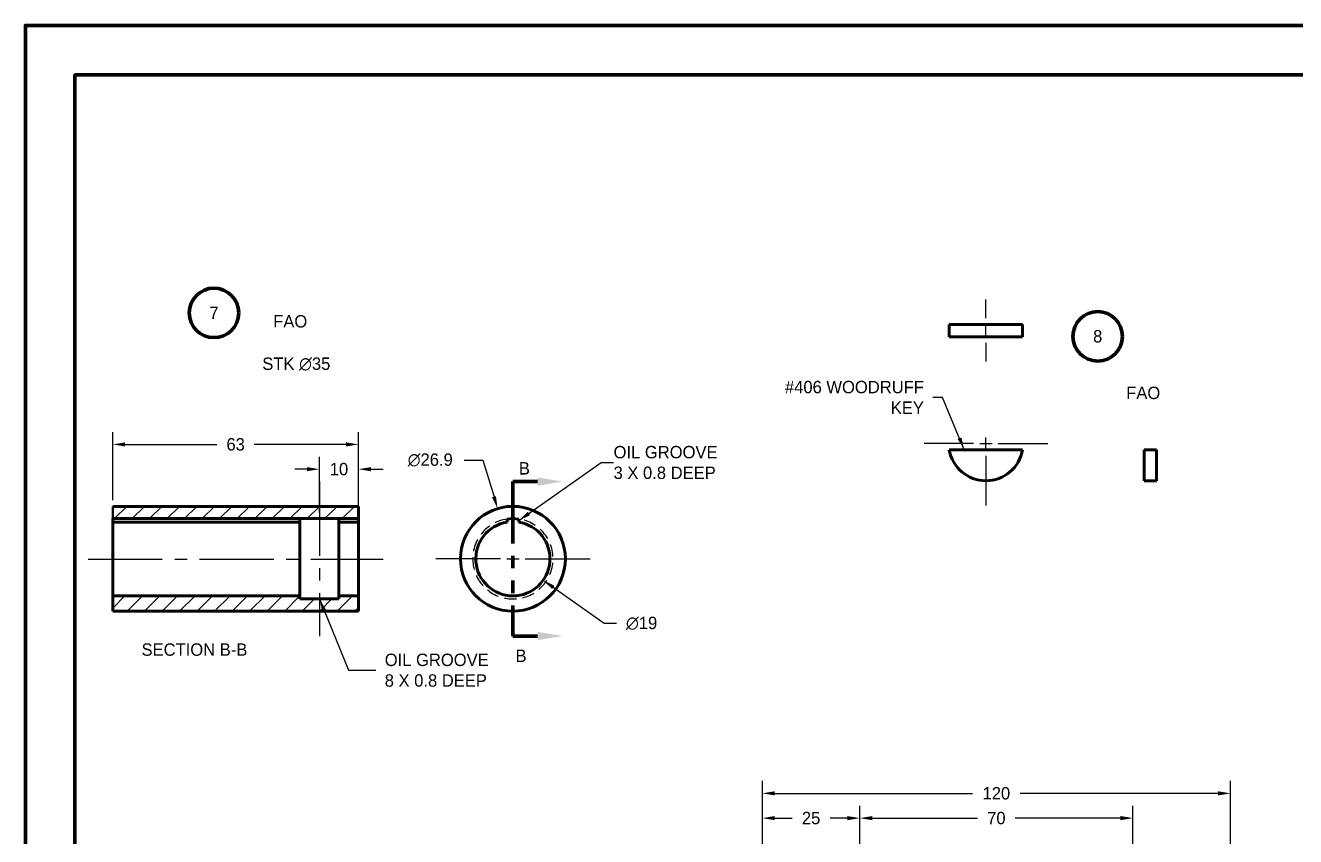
# Model space of a CAD drawing. Header units: millimetres. Extents: x -51 to 863, y 13 to 623.
# Drawn here: x -51.1 to 274.6, y 414.6 to 622.6 of the extents above; entities that cross this region are included whole.
import ezdxf

# ---------------------------------------------------------------- set-up
doc = ezdxf.new("R2010")
doc.units = ezdxf.units.MM
doc.header["$LTSCALE"] = 25.4
for name, pattern in [('CENTER2', [1.125, 0.75, -0.125, 0.125, -0.125]), ('HIDDEN2', [0.1875, 0.125, -0.0625]), ('PHANTOM2', [1.25, 0.625, -0.125, 0.125, -0.125, 0.125, -0.125])]:
    doc.linetypes.add(name, pattern=pattern)
for name, color, linetype, lineweight in [('BORDER', 6, 'Continuous', 80), ('CENTER', 2, 'CENTER2', 30), ('CUTTING_PLANE', 3, 'PHANTOM2', 80), ('DIMENSION', 4, 'Continuous', 30), ('HIDDEN', 1, 'HIDDEN2', 30), ('OBJECT', 7, 'Continuous', 60), ('Visible (ANSI)', 7, 'Continuous', 50)]:
    doc.layers.add(name, color=color, linetype=linetype, lineweight=lineweight)
doc.styles.add('GDT', font='gdt.shx')
doc.styles.add('Label Text (ANSI)', font='TAHOMA.TTF')
doc.styles.get("Standard").update_dxf_attribs({"font": 'TAHOMA.TTF'})
doc.dimstyles.new('ANSI', dxfattribs={"dimscale": 25.4, "dimtxt": 0.125, "dimasz": 0.125, "dimexe": 0.125, "dimexo": 0.0625, "dimgap": 0.09, "dimtad": 0, "dimtih": 1, "dimtoh": 1, "dimdec": 0, "dimzin": 0, "dimdsep": 46, "dimtxsty": 'GDT', "dimcen": 0, "dimadec": 0, "dimazin": 0, "dimtfac": 1, "dimtdec": 0, "dimtofl": 0, "dimtmove": 0, "dimatfit": 3, "dimfxl": 1, "dimtolj": 1, "dimtzin": 0, "dimarcsym": 0})

# ---------------------------------------------------------------- blocks, each defined once
blk = doc.blocks.new('*D20')
at = {"layer": 'Defpoints', "color": 0, "transparency": 16777216}
for p in [(162.85, 419.35), (137.85, 409.82), (162.85, 409.82)]:
    blk.add_point(p, dxfattribs=at)
at = {"layer": 'DIMENSION', "color": 0, "lineweight": -2, "transparency": 16777216}
for p, q in [((137.85, 411.41), (137.85, 422.52)), ((162.85, 411.41), (162.85, 422.52)), ((141.02, 419.35), (145.49, 419.35)), ((159.67, 419.35), (155.2, 419.35))]:
    blk.add_line(p, q, dxfattribs=at)
at = {"layer": 'DIMENSION', "color": 0, "transparency": 16777216}
for points in [[(141.02, 419.88), (141.02, 418.82), (137.85, 419.35)], [(159.67, 419.88), (159.67, 418.82), (162.85, 419.35)]]:
    blk.add_solid(points, dxfattribs=at)
at = {"layer": 'DIMENSION', "color": 0, "transparency": 16777216, "insert": (150.35, 419.35), "char_height": 3.175, "attachment_point": 5, "style": 'GDT'}
blk.add_mtext('\\A1;25', dxfattribs=at)
blk = doc.blocks.new('*D22')
at = {"layer": 'Defpoints', "color": 0, "transparency": 16777216}
for p in [(232.85, 419.35), (162.85, 409.82), (232.85, 409.82)]:
    blk.add_point(p, dxfattribs=at)
at = {"layer": 'DIMENSION', "color": 0, "lineweight": -2, "transparency": 16777216}
for p, q in [((162.85, 411.41), (162.85, 422.52)), ((232.85, 411.41), (232.85, 422.52)), ((166.02, 419.35), (192.99, 419.35)), ((229.67, 419.35), (202.7, 419.35))]:
    blk.add_line(p, q, dxfattribs=at)
at = {"layer": 'DIMENSION', "color": 0, "transparency": 16777216}
for points in [[(166.02, 419.88), (166.02, 418.82), (162.85, 419.35)], [(229.67, 419.88), (229.67, 418.82), (232.85, 419.35)]]:
    blk.add_solid(points, dxfattribs=at)
at = {"layer": 'DIMENSION', "color": 0, "transparency": 16777216, "insert": (197.85, 419.35), "char_height": 3.175, "attachment_point": 5, "style": 'GDT'}
blk.add_mtext('\\A1;70', dxfattribs=at)
blk = doc.blocks.new('*D23')
at = {"layer": 'Defpoints', "color": 0, "transparency": 16777216}
for p in [(257.85, 425.7), (137.85, 409.82), (257.85, 409.82)]:
    blk.add_point(p, dxfattribs=at)
at = {"layer": 'DIMENSION', "color": 0, "lineweight": -2, "transparency": 16777216}
for p, q in [((137.85, 411.41), (137.85, 428.87)), ((257.85, 411.41), (257.85, 428.87)), ((141.02, 425.7), (191.71, 425.7)), ((254.67, 425.7), (203.99, 425.7))]:
    blk.add_line(p, q, dxfattribs=at)
at = {"layer": 'DIMENSION', "color": 0, "transparency": 16777216}
for points in [[(141.02, 426.23), (141.02, 425.17), (137.85, 425.7)], [(254.67, 426.23), (254.67, 425.17), (257.85, 425.7)]]:
    blk.add_solid(points, dxfattribs=at)
at = {"layer": 'DIMENSION', "color": 0, "transparency": 16777216, "insert": (197.85, 425.7), "char_height": 3.175, "attachment_point": 5, "style": 'GDT'}
blk.add_mtext('\\A1;120', dxfattribs=at)
blk = doc.blocks.new('*D39')
at = {"layer": 'Defpoints', "color": 0, "transparency": 16777216}
for p in [(34.3, 508.82), (24.3, 496.14), (34.3, 496.14)]:
    blk.add_point(p, dxfattribs=at)
at = {"layer": 'DIMENSION', "color": 0, "lineweight": -2, "transparency": 16777216}
for p, q in [((24.3, 497.73), (24.3, 511.99)), ((34.3, 497.73), (34.3, 511.99)), ((21.12, 508.82), (17.95, 508.82)), ((37.47, 508.82), (40.65, 508.82))]:
    blk.add_line(p, q, dxfattribs=at)
at = {"layer": 'DIMENSION', "color": 0, "transparency": 16777216}
for points in [[(21.12, 509.34), (21.12, 508.29), (24.3, 508.82)], [(37.47, 509.34), (37.47, 508.29), (34.3, 508.82)]]:
    blk.add_solid(points, dxfattribs=at)
at = {"layer": 'DIMENSION', "color": 0, "transparency": 16777216, "insert": (29.3, 508.82), "char_height": 3.175, "attachment_point": 5, "style": 'GDT'}
blk.add_mtext('\\A1;10', dxfattribs=at)
blk = doc.blocks.new('*D40')
at = {"layer": 'Defpoints', "color": 0, "transparency": 16777216}
for p in [(69.97, 498.71), (77.81, 472.97)]:
    blk.add_point(p, dxfattribs=at)
at = {"layer": 'DIMENSION', "color": 0, "lineweight": -2, "transparency": 16777216}
for p, q in [((61.41, 511.17), (66.18, 511.17)), ((66.18, 511.17), (69.05, 501.74))]:
    blk.add_line(p, q, dxfattribs=at)
at = {"layer": 'DIMENSION', "color": 0, "transparency": 16777216}
blk.add_solid([(69.55, 501.9), (68.54, 501.59), (69.97, 498.71)], dxfattribs=at)
at = {"layer": 'DIMENSION', "color": 0, "transparency": 16777216, "insert": (52.7, 511.17), "char_height": 3.175, "attachment_point": 5, "style": 'GDT'}
blk.add_mtext('\\A1;∅26.9', dxfattribs=at)
blk = doc.blocks.new('*D41')
at = {"layer": 'Defpoints', "color": 0, "transparency": 16777216}
for p in [(34.3, 515.17), (-28.7, 499.29), (34.3, 499.29)]:
    blk.add_point(p, dxfattribs=at)
at = {"layer": 'DIMENSION', "color": 0, "lineweight": -2, "transparency": 16777216}
for p, q in [((-28.7, 500.88), (-28.7, 518.34)), ((34.3, 500.88), (34.3, 518.34)), ((-25.53, 515.17), (-1.98, 515.17)), ((31.12, 515.17), (7.58, 515.17))]:
    blk.add_line(p, q, dxfattribs=at)
at = {"layer": 'DIMENSION', "color": 0, "transparency": 16777216}
for points in [[(-25.53, 515.69), (-25.53, 514.64), (-28.7, 515.17)], [(31.12, 515.69), (31.12, 514.64), (34.3, 515.17)]]:
    blk.add_solid(points, dxfattribs=at)
at = {"layer": 'DIMENSION', "color": 0, "transparency": 16777216, "insert": (2.8, 515.17), "char_height": 3.175, "attachment_point": 5, "style": 'GDT'}
blk.add_mtext('\\A1;63', dxfattribs=at)
blk = doc.blocks.new('*D42')
at = {"layer": 'Defpoints', "color": 0, "transparency": 16777216}
for p in [(66.14, 491.33), (81.65, 480.35)]:
    blk.add_point(p, dxfattribs=at)
at = {"layer": 'DIMENSION', "color": 0, "lineweight": -2, "transparency": 16777216}
for p, q in [((97.27, 469.29), (84.24, 478.52)), ((100.44, 469.29), (97.27, 469.29))]:
    blk.add_line(p, q, dxfattribs=at)
at = {"layer": 'DIMENSION', "color": 0, "transparency": 16777216}
blk.add_solid([(84.54, 478.95), (83.93, 478.09), (81.65, 480.35)], dxfattribs=at)
at = {"layer": 'DIMENSION', "color": 0, "transparency": 16777216, "insert": (106.89, 469.29), "char_height": 3.175, "attachment_point": 5, "style": 'GDT'}
blk.add_mtext('\\A1;∅19', dxfattribs=at)

msp = doc.modelspace()

# ---------------------------------------------------------------- hatches: boundary and pattern name
at = {"layer": 'DIMENSION'}
h = msp.add_hatch(dxfattribs=at)
h.set_pattern_fill('ANSI31')
h.set_pattern_definition([(45, (-89.959, 21.3146), (-2.245064, 2.245064), [])])
h.paths.add_polyline_path([(34.3, 499.29), (-28.7, 499.29), (-28.7, 496.13), (19.3, 496.13), (19.3, 496.14), (29.3, 496.14), (29.3, 496.13), (34.3, 496.13)])
h.paths.add_polyline_path([(34.3, 476.34), (29.3, 476.34), (29.3, 475.54), (19.3, 475.54), (19.3, 476.34), (-28.7, 476.34), (-28.7, 472.39), (34.3, 472.39)])

# ---------------------------------------------------------------- linework, layer by layer
at = {"layer": 'BORDER', "color": 7}
for points in [[(-51.1, 13), (863.3, 13), (863.3, 622.6), (-51.1, 622.6)], [(-38.4, 25.7), (850.6, 25.7), (850.6, 609.9), (-38.4, 609.9)]]:
    msp.add_lwpolyline(points, close=True, dxfattribs=at)
for centre in [(-2.75, 548.89), (223.83, 542.87)]:
    msp.add_circle(centre, 6.35, dxfattribs=at)
at = {"layer": 'CENTER', "color": 7}
for p, q in [((195.17, 547.53), (195.17, 552.29)), ((195.17, 542.77), (195.17, 545.94)), ((195.17, 541.18), (195.17, 536.42)), ((192, 515.39), (179.3, 515.39)), ((193.58, 515.39), (196.76, 515.39)), ((195.17, 513.81), (195.17, 516.98)), ((198.35, 515.39), (211.05, 515.39)), ((195.17, 512.22), (195.17, 499.52)), ((24.3, 505.64), (24.3, 466.04)), ((-35.05, 485.78), (40.65, 485.78)), ((70.72, 485.84), (54.09, 485.84)), ((72.31, 485.84), (75.48, 485.84)), ((77.07, 485.84), (93.69, 485.84))]:
    msp.add_line(p, q, dxfattribs=at)
at = {"layer": 'CUTTING_PLANE', "color": 7}
msp.add_line((73.89, 505.64), (73.89, 466.04), dxfattribs=at)
for points in [[(80.24, 505.64), (73.89, 505.64)], [(80.24, 466.04), (73.89, 466.04)]]:
    msp.add_lwpolyline(points, dxfattribs=at)
for points in [[(80.24, 506.7), (86.59, 505.64), (80.24, 504.58)], [(80.24, 464.98), (86.59, 466.04), (80.24, 467.1)]]:
    msp.add_solid(points, dxfattribs=at)
at = {"layer": 'HIDDEN', "color": 7}
msp.add_arc((73.89, 485.84), 10.3, 98.3738, 81.6262, dxfattribs=at)
at = {"layer": 'OBJECT', "color": 7}
for p, q in [((204.56, 545.94), (185.78, 545.94)), ((185.78, 545.94), (185.78, 542.77)), ((204.56, 545.94), (204.56, 542.77)), ((185.78, 542.77), (204.56, 542.77)), ((185.78, 513.82), (204.56, 513.82)), ((238.94, 513.82), (235.77, 513.82)), ((235.77, 505.87), (235.77, 513.82)), ((238.94, 513.82), (238.94, 505.87)), ((238.94, 505.87), (235.77, 505.87)), ((34.3, 499.29), (-28.7, 499.29)), ((34.3, 496.13), (34.3, 499.29)), ((-28.7, 496.13), (19.3, 496.13)), ((-28.7, 496.02), (-28.7, 496.13)), ((-28.7, 495.22), (-28.7, 496.02)), ((19.3, 495.22), (-28.7, 495.22)), ((-28.7, 476.34), (-28.7, 495.22)), ((19.3, 496.13), (19.3, 496.14)), ((19.3, 496.14), (29.3, 496.14)), ((19.3, 496.13), (19.3, 496.02)), ((19.3, 496.02), (19.3, 495.22)), ((19.3, 476.34), (19.3, 495.22)), ((29.3, 496.14), (29.3, 496.13)), ((29.3, 496.13), (34.3, 496.13)), ((29.3, 496.02), (29.3, 496.13)), ((29.3, 495.22), (29.3, 496.02)), ((34.3, 495.22), (29.3, 495.22)), ((29.3, 495.22), (29.3, 476.34)), ((34.3, 496.13), (34.3, 496.02)), ((34.3, 496.02), (34.3, 495.22)), ((34.3, 495.22), (34.3, 476.34)), ((72.39, 495.22), (72.39, 496.03)), ((75.39, 496.03), (75.39, 495.22)), ((19.3, 476.34), (-28.7, 476.34)), ((-28.7, 476.34), (-28.7, 472.39)), ((19.3, 475.54), (19.3, 476.34)), ((29.3, 475.54), (19.3, 475.54)), ((34.3, 476.34), (29.3, 476.34)), ((29.3, 476.34), (29.3, 475.54)), ((34.3, 472.39), (34.3, 476.34)), ((-28.7, 472.39), (34.3, 472.39))]:
    msp.add_line(p, q, dxfattribs=at)
msp.add_circle((73.89, 485.84), 13.45, dxfattribs=at)
for centre, radius, start, end in [((195.17, 515.39), 9.53, 189.5166, 350.4834), ((73.89, 485.84), 9.5, 99.0847, 80.9153), ((73.89, 485.84), 10.3, 81.6262, 98.3738)]:
    msp.add_arc(centre, radius, start, end, dxfattribs=at)
at = {"layer": 'Visible (ANSI)', "color": 7}
msp.add_line((-28.7, 499.29), (-28.7, 496.13), dxfattribs=at)

# ---------------------------------------------------------------- texts
at = {"layer": 'DIMENSION', "color": 7, "char_height": 3.175}
for s, width, insert, attachment_point in [('{\\Fgdt|c0;7}', 6.9999, (-2.75, 548.89), 5), ('{\\Fgdt|c0;FAO}', 8.9203, (12.44, 548.32), 1), ('{\\Fgdt|c0;8}', 6.9999, (223.83, 542.87), 5), ('{\\Fgdt|c0;FAO}', 8.9203, (231.14, 529.97), 1)]:
    msp.add_mtext_dynamic_manual_height_columns(s, width=width, gutter_width=1, heights=[0], dxfattribs=dict(at, insert=insert, attachment_point=attachment_point))
for s, insert, attachment_point, style in [('STK n35', (18.36, 535.76), 5, 'GDT'), ('\\A1;#406 WOODRUFF\\PKEY', (179.27, 527.23), 6, 'GDT'), ('\\A1;OIL GROOVE\\P3 X 0.8 DEEP', (99.7, 510.52), 4, 'GDT'), ('{\\Fgdt|c0;B}', (76.84, 509.04), 5, 'Label Text (ANSI)'), ('{\\Fgdt|c0;SECTION B-B}', (-7.76, 462.54), 5, 'Label Text (ANSI)'), ('{\\Fgdt|c0;B}', (75.99, 460.97), 5, 'Label Text (ANSI)'), ('\\A1;OIL GROOVE\\P8 X 0.8 DEEP', (41.03, 457.26), 4, 'GDT')]:
    msp.add_mtext(s, dxfattribs=dict(at, insert=insert, attachment_point=attachment_point, style=style))

# ---------------------------------------------------------------- dimensions: what is measured, and where the dimension line sits
at = {"layer": 'DIMENSION', "color": 7}
for base, p1, p2, picture, middle in [((34.3, 515.17), (-28.7, 499.29), (34.3, 499.29), '*D41', (2.8, 515.17)), ((34.3, 508.82), (24.3, 496.14), (34.3, 496.14), '*D39', (29.3, 508.82)), ((257.85, 425.7), (137.85, 409.82), (257.85, 409.82), '*D23', (197.85, 425.7)), ((162.85, 419.35), (137.85, 409.82), (162.85, 409.82), '*D20', (150.35, 419.35)), ((232.85, 419.35), (162.85, 409.82), (232.85, 409.82), '*D22', (197.85, 419.35))]:
    dim = msp.add_linear_dim(base=base, p1=p1, p2=p2, dimstyle='ANSI', dxfattribs=at)
    dim.commit()
    dim.dimension.update_dxf_attribs({"geometry": picture, "text_midpoint": middle})
dim = msp.add_diameter_dim_2p(p1=(77.81, 472.97), p2=(69.97, 498.71), dimstyle='ANSI', override={"dimdec": 1}, dxfattribs=at)
dim.commit()
dim.dimension.update_dxf_attribs({"geometry": '*D40', "text_midpoint": (52.7, 511.17), "dimtype": 163})
dim = msp.add_diameter_dim_2p(p1=(66.14, 491.33), p2=(81.65, 480.35), dimstyle='ANSI', dxfattribs=at)
dim.commit()
dim.dimension.update_dxf_attribs({"geometry": '*D42', "text_midpoint": (106.89, 469.29), "dimtype": 163})

# ---------------------------------------------------------------- leaders
at = {"layer": 'DIMENSION', "color": 7, "annotation_type": 0, "has_hookline": 1}
for points, hookline_direction, text_width in [([(189.61, 513.82), (184.08, 527.23), (181.56, 527.23)], 1, 40.22), ([(75.39, 495.63), (96.52, 510.52), (99.7, 510.52)], 0, 34.32), ([(24.3, 475.54), (31.7, 457.26), (38.74, 457.26)], 0, 34.32)]:
    msp.add_leader(points, dimstyle='ANSI', dxfattribs=dict(at, hookline_direction=hookline_direction, text_width=text_width))

doc.saveas('drawing.dxf')
